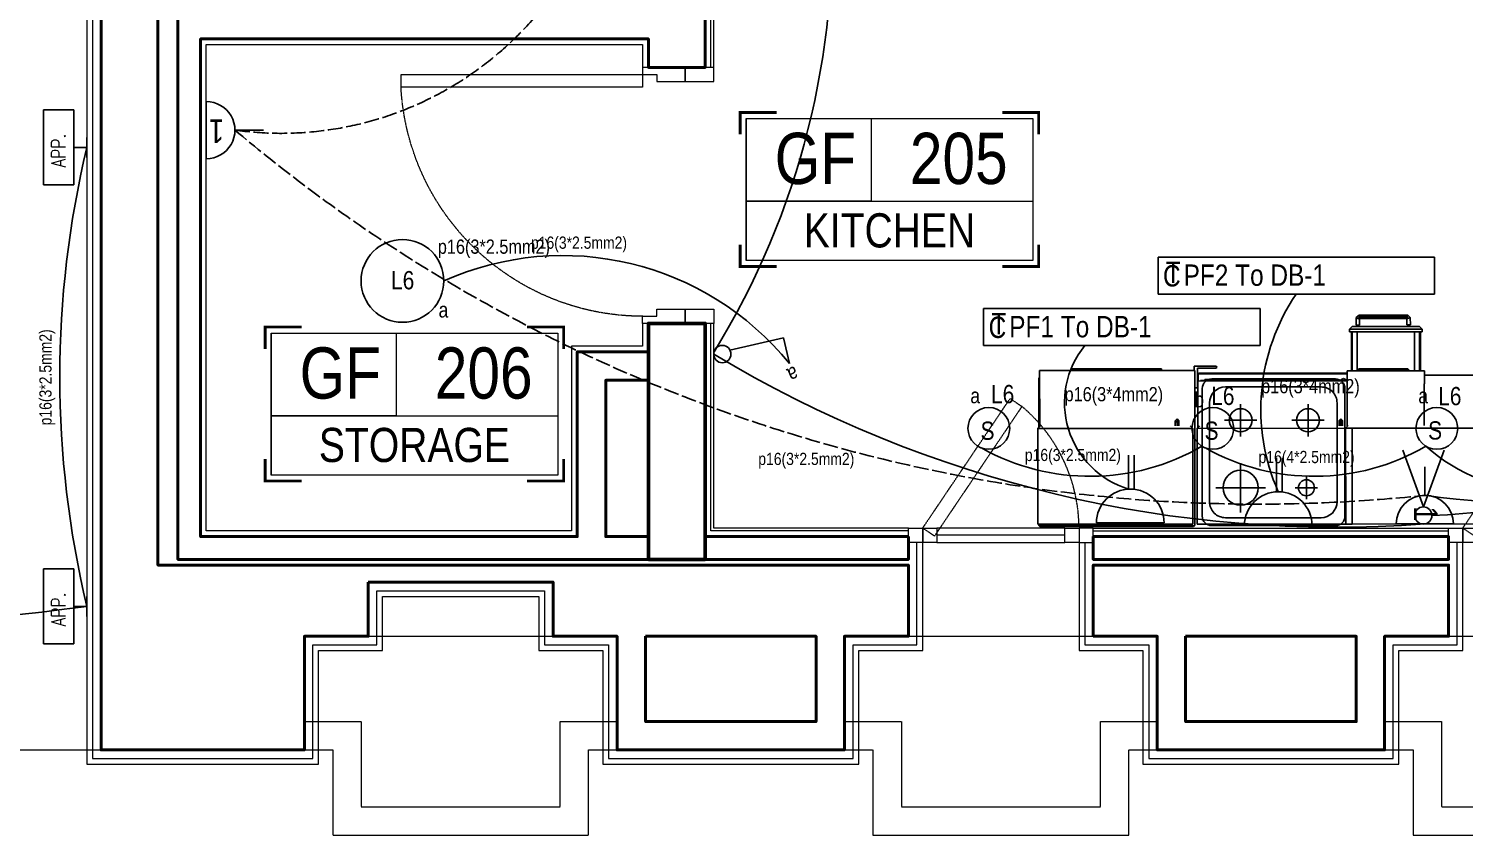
# Model space of a CAD drawing. Header units: inches. Extents: x 23642 to 146359, y -5490 to 33031.
# Drawn here: x 35380 to 41151, y 8618 to 11859 of the extents above; entities that cross this region are included whole.
import ezdxf
from ezdxf.enums import TextEntityAlignment as Align

# ---------------------------------------------------------------- set-up
doc = ezdxf.new("R2010")
doc.units = ezdxf.units.IN
doc.header["$LTSCALE"] = 5
doc.header["$MEASUREMENT"] = 0
for name, pattern in [('ACAD_ISO02W100', [15, 12, -3]), ('ELGO_LTYPE0', [0]), ('Hidden (½x)', [0.1875, 0.125, -0.0625])]:
    doc.linetypes.add(name, pattern=pattern)
for name, color, linetype, lineweight in [('00-glass', 140, 'Continuous', 15), ('00-marble', 105, 'Continuous', 20), ('00-PLASTER', 103, 'Continuous', 15), ('00-structure', 7, 'Continuous', 50), ('00-wall15-20', 30, 'Continuous', 40), ('00-wood', 35, 'Continuous', 18), ('00_Annotation', 231, 'Continuous', 15), ('_att-Text', 241, 'Continuous', 20), ('_hidden', 253, 'Hidden (½x)', 9)]:
    doc.layers.add(name, color=color, linetype=linetype, lineweight=lineweight)
for name, color, linetype in [('1power', 2, 'Continuous'), ('ESYALAR', 125, 'Continuous'), ('Lighting', 3, 'Continuous'), ('LowPower', 4, 'Continuous'), ('PENCERE', 3, 'Continuous'), ('Power', 2, 'Continuous')]:
    doc.layers.add(name, color=color, linetype=linetype)
doc.styles.add('ROMANC', font='romanc', dxfattribs={"height": 0.3})
doc.styles.add('ROMANS', font='')
doc.styles.add('STYLE5', font='', dxfattribs={"height": 20})
doc.styles.get('ROMANS').set_extended_font_data('Arial Narrow')
doc.styles.get('STYLE5').set_extended_font_data('Arial Narrow')

# ---------------------------------------------------------------- blocks, each defined once
blk = doc.blocks.new('small window kitchen')
at = {"layer": '00-glass'}
for points in [[(0, -50), (-50, -50), (-50, 0), (0, 0)], [(0, 0), (50, 0), (50, -50), (0, -50)], [(500, 0), (50, 0), (50, -50), (500, -50)], [(500, 0), (550, 0), (550, -50), (500, -50)], [(550, -50), (600, -50), (600, 0), (550, 0)]]:
    blk.add_lwpolyline(points, close=True, dxfattribs=at)
for points in [[(500, -25), (50, -25)], [(550, -50), (500, -50), (500, 0), (550, 0)]]:
    blk.add_lwpolyline(points, dxfattribs=at)
at = {"layer": '_hidden'}
blk.add_lwpolyline([(0, 0), (307.7, 455.9), (349.1, 427.9), (41.4, -28)], close=True, dxfattribs=at)
blk.add_arc((-12, -2.7), 562, 0.2746, 50.0217, dxfattribs=at)
blk = doc.blocks.new('door 900x150')
at = {"layer": '00-wood'}
for points in [[(70, 0), (70, 850), (25, 850), (25, 0)], [(0, 0), (25, 0), (25, -50), (50, -50), (50, -150), (0, -150)], [(900, 0), (875, 0), (875, -50), (850, -50), (850, -150), (900, -150)]]:
    blk.add_lwpolyline(points, close=True, dxfattribs=at)
at = {"layer": '_hidden'}
blk.add_arc((22.8, -0.9), 852.2, 0.0583, 86.8267, dxfattribs=at)
blk = doc.blocks.new('ROOM TAG')
at = {"layer": '00_Annotation', "lineweight": 25, "const_width": 10}
for points in [[(-332.6, 312.4), (-461.2, 312.4), (-461.2, 235.1)], [(460.5, 312.4), (589.1, 312.4), (589.1, 235.1)], [(-332.6, -229.2), (-461.2, -229.2), (-461.2, -152)], [(460.5, -229.2), (589.1, -229.2), (589.1, -152)]]:
    blk.add_lwpolyline(points, dxfattribs=at)
at = {"layer": '00_Annotation'}
blk.add_lwpolyline([(-440.2, 291.4), (568.1, 291.4), (568.1, -208.2), (-440.2, -208.2)], close=True, dxfattribs=at)
blk.add_lwpolyline([(-440.2, 291.4), (-440.2, -208.2)], dxfattribs=at)
at = {"layer": '_att-Text', "transparency": 33554687}
for points in [[(-440.2, 291.4), (568.1, 291.4)], [(-440.2, 0), (568.1, 0)]]:
    blk.add_lwpolyline(points, dxfattribs=at)
blk.add_lwpolyline([(-440.2, 291.4), (0, 291.4), (0, 0), (-440.2, 0)], close=True, dxfattribs=at)
at = {"layer": '00_Annotation', "style": 'STYLE5'}
for tag, height, p in [('FL', 180, (-196.6, 150.8)), ('#', 180, (307.8, 150.8)), ('NAME', 120, (64, -102.2))]:
    blk.add_attdef(tag, text='', height=height, dxfattribs=at).set_placement(p, align=Align.MIDDLE_CENTER)
blk = doc.blocks.new('rtert')
at = {"layer": 'Lighting'}
for p, q in [((-43692.4, 24985.5), (-43692.4, 25420.2)), ((-43692.4, 25420.2), (-43514.8, 25420.2)), ((-43514.8, 25420.2), (-43514.8, 24985.5)), ((-43767.5, 25202.8), (-43767.5, 25260.8)), ((-43767.5, 25202.8), (-43767.5, 25144.8)), ((-43692.4, 25202.8), (-43767.5, 25202.8)), ((-43514.8, 24985.5), (-43692.4, 24985.5))]:
    blk.add_line(p, q, dxfattribs=at)
at = {"layer": 'Lighting', "style": 'ROMANC', "width": 0.8}
blk.add_text('APP.', height=81.58, rotation=270, dxfattribs=at).set_placement((-43642.9, 25318.7))
blk = doc.blocks.new('A$C7B04210A')
at = {"layer": 'ESYALAR', "ltscale": 3}
for p, q in [((0, 41.79), (0, 3)), ((43, 44.79), (3, 44.79)), ((7.5, 42.5), (38.5, 42.5)), ((46, 3), (46, 41.79)), ((2.5, 37.5), (2.5, 7.5)), ((11.88, 40.5), (11.88, 24.99)), ((33.05, 37.82), (33.05, 27.67)), ((43.5, 7.5), (43.5, 37.5)), ((4.12, 32.75), (19.63, 32.75)), ((27.98, 32.75), (38.13, 32.75)), ((11.88, 15.64), (11.88, 8.59)), ((33.05, 16.67), (33.05, 6.52)), ((8.35, 12.11), (15.4, 12.11)), ((27.98, 11.59), (38.13, 11.59)), ((3, 0), (43, 0)), ((7.5, 2.5), (38.5, 2.5))]:
    blk.add_line(p, q, dxfattribs=at)
for centre, radius in [((11.89, 32.75), 5.5), ((33.07, 32.75), 3.6), ((11.88, 12.11), 2.5), ((33.07, 11.59), 3.6)]:
    blk.add_circle(centre, radius, dxfattribs=at)
for centre, radius, start, end in [((3, 41.79), 3, 90, 180), ((7.5, 37.5), 5, 90, 180), ((38.5, 37.5), 5, 360, 90), ((43, 41.79), 3, 0, 90), ((7.5, 7.5), 5, 180, 270), ((38.5, 7.5), 5, 270, 0), ((3, 3), 3, 180, 270), ((43, 3), 3, 270, 0)]:
    blk.add_arc(centre, radius, start, end, dxfattribs=at)
blk = doc.blocks.new('wqeqwe')
at = {"layer": '1power'}
for p, q in [((-123212.1, 15058.8), (-123212.1, 14786.9)), ((-123077, 14906.9), (-122940.2, 14906.9)), ((-123076.3, 14929.5), (-122940.2, 14929.5))]:
    blk.add_line(p, q, dxfattribs=at)
blk.add_arc((-123212.1, 14922.8), 136, 270, 90, dxfattribs=at)
blk = doc.blocks.new('A$C557123C3')
at = {"layer": 'Power'}
for p, q in [((230.3, 230.3), (0, 230.3)), ((115.1, 115.1), (115.1, 0))]:
    blk.add_line(p, q, dxfattribs=at)
blk.add_arc((115.1, 230.3), 115.1, 180, 0, dxfattribs=at)

msp = doc.modelspace()

# ---------------------------------------------------------------- linework, layer by layer
at = {"color": 0, "linetype": 'ELGO_LTYPE0'}
for p, q in [((40716.44255, 10697.86699), (40715.84087, 10667.66026)), ((40727.59128, 10708.2981), (40716.44255, 10697.86699)), ((40716.44255, 10697.86699), (40723.00093, 10694.88201)), ((40730.16219, 10701.45197), (40723.00093, 10694.88201)), ((40723.00093, 10694.88201), (40729.55785, 10691.89751)), ((40924.00771, 10708.33834), (40727.59128, 10708.2981)), ((40727.59128, 10708.2981), (40730.16219, 10701.45197)), ((40729.55785, 10691.89751), (40732.73308, 10694.60535)), ((40730.19802, 10667.6699), (40729.55785, 10691.89751)), ((40730.16219, 10701.45197), (40921.22222, 10701.58025)), ((40732.73308, 10694.60535), (40730.16219, 10701.45197)), ((40918.43575, 10694.82215), (40732.73308, 10694.60535)), ((40921.22222, 10701.58025), (40918.43575, 10694.82215)), ((40918.43575, 10694.82215), (40920.4015, 10692.71194)), ((40920.4015, 10692.71194), (40919.88996, 10668.36999)), ((40927.05107, 10695.47865), (40920.4015, 10692.71194)), ((40921.22222, 10701.58025), (40924.00771, 10708.33834)), ((40927.05107, 10695.47865), (40921.22222, 10701.58025)), ((40924.00771, 10708.33834), (40933.69868, 10698.24488)), ((40933.69868, 10698.24488), (40927.05107, 10695.47865)), ((40934.24759, 10668.37963), (40933.69868, 10698.24488)), ((40699.70721, 10661.60143), (40689.31445, 10651.20154)), ((40689.31445, 10651.20154), (40981.58035, 10651.39777)), ((40689.31445, 10651.20154), (40689.32147, 10640.75648)), ((40689.32147, 10640.75648), (40981.58736, 10640.95271)), ((40700.30435, 10637.59265), (40696.80755, 10637.5903)), ((40696.80755, 10637.5903), (40696.9104, 10484.39893)), ((40971.17363, 10661.7837), (40699.70721, 10661.60143)), ((40700.4072, 10484.40128), (40700.30222, 10640.76385)), ((40715.84087, 10667.66026), (40723.0192, 10667.66508)), ((40720.11904, 10485.4113), (40720.01473, 10640.77709)), ((40723.0192, 10667.66508), (40730.19802, 10667.6699)), ((40919.88996, 10668.36999), (40927.06926, 10668.37481)), ((40927.06926, 10668.37481), (40934.24759, 10668.37963)), ((40951.16481, 10484.56964), (40951.05983, 10640.93221)), ((40970.87829, 10484.58287), (40970.77331, 10640.94545)), ((40970.95287, 10484.58292), (40970.84789, 10640.9455)), ((40974.64269, 10637.77684), (40970.85002, 10637.77429)), ((40981.58035, 10651.39777), (40971.17363, 10661.7837)), ((40974.74554, 10484.58547), (40974.64269, 10637.77684)), ((40981.58736, 10640.95271), (40981.58035, 10651.39777)), ((39443.55464, 10457.47375), (39440.46823, 10453.8774)), ((39440.46823, 10453.8774), (39440.60013, 10257.42836)), ((39443.55464, 10457.47375), (39443.68332, 10457.47384)), ((39443.68342, 10457.32419), (39443.55464, 10457.47375)), ((40067.1663, 10485.551), (39443.66475, 10485.13189)), ((39443.66475, 10485.13189), (39443.81547, 10260.64462)), ((39443.69219, 10444.26604), (39443.6653, 10484.30716)), ((39752.43148, 10492.62477), (39570.87091, 10492.50287)), ((39570.87091, 10492.50287), (39570.8758, 10485.21729)), ((39933.99206, 10492.74667), (39752.43148, 10492.62477)), ((39752.43148, 10492.62477), (39899.44082, 10492.72347)), ((39933.99695, 10485.46159), (39933.99206, 10492.74667)), ((40065.00572, 10502.70356), (40153.60331, 10502.76304)), ((40065.01724, 10485.54955), (40065.00572, 10502.70356)), ((40067.58496, 9861.98219), (40067.1663, 10485.551)), ((40153.60858, 10494.90816), (40077.98629, 10494.85739)), ((40077.98629, 10494.85739), (40078.03921, 10416.02344)), ((40080.48598, 10472.09769), (40083.53017, 10474.70358)), ((40679.41489, 10472.49981), (40080.48598, 10472.09769)), ((40080.50555, 10442.9569), (40080.48598, 10472.09769)), ((40083.53017, 10474.70358), (40679.41314, 10475.10365)), ((40156.50069, 10448.86825), (40107.36662, 10448.83526)), ((40107.36662, 10448.83526), (40107.36926, 10444.90222)), ((40153.60331, 10502.76304), (40155.91169, 10499.24488)), ((40155.91169, 10499.24488), (40153.60858, 10494.90816)), ((40156.50333, 10444.93521), (40156.50069, 10448.86825)), ((40224.89094, 10448.32291), (40213.66355, 10448.31538)), ((40213.66355, 10448.31538), (40213.6658, 10444.97358)), ((40242.09175, 10448.33446), (40224.89094, 10448.32291)), ((40224.89094, 10448.32291), (40224.89319, 10444.98112)), ((40248.06564, 10448.33847), (40242.09175, 10448.33446)), ((40242.09175, 10448.33446), (40242.09399, 10444.99267)), ((40248.06788, 10444.99668), (40248.06564, 10448.33847)), ((40285.97623, 10448.36393), (40274.74884, 10448.35639)), ((40274.74884, 10448.35639), (40274.75108, 10445.0146)), ((40303.17702, 10448.37548), (40285.97623, 10448.36393)), ((40285.97623, 10448.36393), (40285.97847, 10445.02214)), ((40309.15044, 10448.37949), (40303.17702, 10448.37548)), ((40303.17702, 10448.37548), (40303.17926, 10445.03368)), ((40309.15268, 10445.03769), (40309.15044, 10448.37949)), ((40347.06102, 10448.40494), (40335.83364, 10448.3974)), ((40335.83364, 10448.3974), (40335.83588, 10445.05561)), ((40364.26182, 10448.41649), (40347.06102, 10448.40494)), ((40347.06102, 10448.40494), (40347.06327, 10445.06315)), ((40370.23523, 10448.4205), (40364.26182, 10448.41649)), ((40364.26182, 10448.41649), (40364.26406, 10445.0747)), ((40370.23747, 10445.07871), (40370.23523, 10448.4205)), ((40665.18019, 10452.72266), (40655.01048, 10447.69437)), ((40655.01048, 10447.69437), (40655.01211, 10445.26991)), ((40675.35713, 10447.70803), (40665.18019, 10452.72266)), ((40675.35876, 10445.28357), (40675.35713, 10447.70803)), ((40990.84914, 10484.59628), (40679.40691, 10484.38718)), ((40679.40691, 10484.38718), (40679.5551, 10263.66431)), ((40727.73615, 10492.53772), (40719.0537, 10484.4138)), ((40924.15257, 10492.57796), (40727.73615, 10492.53772)), ((40727.73615, 10492.53772), (40730.30705, 10485.69159)), ((40730.30705, 10485.69159), (40728.92117, 10484.42042)), ((40730.30705, 10485.69159), (40921.36708, 10485.81987)), ((40730.78412, 10484.42167), (40730.30705, 10485.69159)), ((40921.36708, 10485.81987), (40920.84297, 10484.54928)), ((40924.15257, 10492.57796), (40921.36708, 10485.81987)), ((40921.36708, 10485.81987), (40922.57967, 10484.55045)), ((40931.85443, 10484.55667), (40924.15257, 10492.57796)), ((40990.88424, 10432.3071), (40990.84914, 10484.59628)), ((41589.26106, 10466.57527), (40990.86151, 10466.17302)), ((39443.4081, 10433.26073), (39443.69938, 10433.55241)), ((39443.69957, 10433.26092), (39443.4081, 10433.26073)), ((39443.52419, 10260.35343), (39443.4081, 10433.26073)), ((40078.03921, 10416.02344), (40067.21303, 10415.94111)), ((40067.42105, 10381.25985), (40067.39776, 10415.9427)), ((40679.43446, 10443.35902), (40079.92258, 10442.95651)), ((40079.92258, 10442.95651), (40080.04766, 10256.66399)), ((40675.72287, 10445.28381), (40090.10656, 10444.89063)), ((40090.10656, 10444.89063), (40090.10785, 10442.96335)), ((40675.72416, 10443.35653), (40675.72287, 10445.28381)), ((40989.59094, 10425.29362), (40989.58623, 10432.30623)), ((40989.69924, 10263.99342), (40989.5896, 10427.28915)), ((40067.23632, 10381.25973), (40067.42105, 10381.25985)), ((39996.10895, 10290.64514), (39988.78069, 10283.80503)), ((39988.78069, 10283.80503), (39988.78509, 10277.25304)), ((39996.11593, 10280.2415), (39988.78509, 10277.25304)), ((39988.78509, 10277.25304), (39988.79443, 10263.34676)), ((40003.44688, 10283.81488), (39996.10895, 10290.64514)), ((39996.10895, 10290.64514), (39996.11593, 10280.2415)), ((39996.11593, 10280.2415), (40003.45128, 10277.26288)), ((39996.12727, 10263.35119), (39996.11593, 10280.2415)), ((40003.46061, 10263.35514), (40003.44688, 10283.81488)), ((40654.47808, 10291.08668), (40647.14932, 10284.24949)), ((40647.14932, 10284.24949), (40647.15372, 10277.69994)), ((40654.48506, 10280.68646), (40647.15372, 10277.69994)), ((40647.15372, 10277.69994), (40647.16316, 10263.64598)), ((40661.81551, 10284.25934), (40654.47808, 10291.08668)), ((40654.47808, 10291.08668), (40654.48506, 10280.68646)), ((40654.48506, 10280.68646), (40661.81991, 10277.70979)), ((40654.4965, 10263.64992), (40654.48506, 10280.68646)), ((40661.82935, 10263.65436), (40661.81551, 10284.25934)), ((39435.81292, 10252.63862), (39446.20665, 10263.03706)), ((40059.79071, 10252.99468), (39435.81292, 10252.63862)), ((39435.81292, 10252.63862), (39436.07139, 9867.66906)), ((40059.79071, 10252.99468), (40049.38498, 10263.3811)), ((40060.04914, 9868.088), (40059.79071, 10252.99468)), ((40076.31599, 10252.9273), (40086.7068, 10263.32622)), ((40700.29087, 10253.28337), (40076.31599, 10252.9273)), ((40076.57437, 9868.0986), (40076.31599, 10252.9273)), ((40673.85616, 10253.42013), (40684.24989, 10263.81904)), ((41297.83446, 10253.77619), (40673.85616, 10253.42013)), ((40673.85616, 10253.42013), (40674.11463, 9868.45056)), ((40700.54921, 9868.51754), (40700.29087, 10253.28337)), ((40674.11463, 9868.45056), (41298.09288, 9868.8695)), ((41277.56686, 9868.85572), (40695.75686, 9868.4651)), ((39436.07139, 9867.66906), (40060.04914, 9868.088)), ((39440.86559, 9862.04785), (39440.86181, 9867.67228)), ((39443.95682, 9858.45613), (39440.86559, 9862.04785)), ((39443.79183, 9861.72275), (39443.78784, 9867.67424)), ((39444.08331, 9861.72295), (39443.79183, 9861.72275)), ((39443.95682, 9858.45613), (39446.62584, 9861.56527)), ((40061.75743, 9858.87092), (39443.95682, 9858.45613)), ((39444.08341, 9861.56357), (39444.07931, 9867.67444)), ((40067.58496, 9861.98219), (39444.08341, 9861.56357)), ((40039.52312, 9868.07422), (39457.71313, 9867.68359)), ((39457.89688, 9867.68371), (39457.89714, 9867.29621)), ((39457.89714, 9867.29621), (40038.2239, 9867.68584)), ((40038.2239, 9867.68584), (40038.22364, 9868.07335)), ((40061.75743, 9858.87092), (40059.08424, 9861.97648)), ((40064.42595, 9861.98007), (40061.75743, 9858.87092)), ((40064.42595, 9861.98007), (40067.58496, 9861.98219)), ((40076.57437, 9868.0986), (40700.54921, 9868.51754)), ((40097.85687, 9868.11289), (40076.57437, 9868.0986)), ((40674.1146, 9868.49979), (40098.21319, 9868.11313)), ((40098.39695, 9868.11326), (40098.39721, 9867.72575))]:
    msp.add_line(p, q, dxfattribs=at)
at = {"layer": '00-glass'}
for points in [[(38973.45714, 9794.86078), (38916.31428, 9794.86078), (38916.31428, 9852.00364), (38973.45714, 9852.00364)], [(41144.88571, 9794.86078), (41087.74285, 9794.86078), (41087.74285, 9852.00364), (41144.88571, 9852.00364)]]:
    msp.add_lwpolyline(points, close=True, dxfattribs=at)
at = {"layer": '00-marble', "transparency": 33554687}
for points in [[(35270.6, 12474.86078), (35270.6, 12017.71793), (35613.45714, 12017.71793), (35613.45714, 8903.43221), (36544.88571, 8903.43221), (36544.88571, 9360.57507), (36802.02857, 9360.57507), (36802.02857, 9577.71793), (37430.6, 9577.71793), (37430.6, 9360.57507), (37687.74285, 9360.57507), (37687.74285, 8903.43221), (38716.31428, 8903.43221), (38716.31428, 9360.57507), (38973.45714, 9360.57507), (38973.45714, 9794.86078)], [(35293.45714, 12474.86078), (35293.45714, 12040.57507), (35636.31428, 12040.57507), (35636.31428, 8926.28935), (36522.02857, 8926.28935), (36522.02857, 9383.43221), (36779.17142, 9383.43221), (36779.17142, 9600.57507), (37453.45714, 9600.57507), (37453.45714, 9383.43221), (37710.6, 9383.43221), (37710.6, 8926.28935), (38693.45714, 8926.28935), (38693.45714, 9383.43221), (38950.6, 9383.43221), (38950.6, 9794.86078)], [(39602.02857, 9794.86078), (39602.02857, 9360.57507), (39859.17142, 9360.57507), (39859.17142, 8903.43221), (40887.74285, 8903.43221), (40887.74285, 9360.57507), (41144.88571, 9360.57507), (41144.88571, 9794.86078)], [(39624.88571, 9794.86078), (39624.88571, 9383.43221), (39882.02857, 9383.43221), (39882.02857, 8926.28935), (40864.88571, 8926.28935), (40864.88571, 9383.43221), (41122.02857, 9383.43221), (41122.02857, 9794.86078)]]:
    msp.add_lwpolyline(points, dxfattribs=at)
at = {"layer": '00-PLASTER', "transparency": 33554687}
for points in [[(38122.02857, 11703.43221), (38122.02857, 14126.28935)], [(38133.45714, 11703.43221), (38133.45714, 14126.28935)], [(37847.74285, 10674.86078), (37847.74285, 10583.43221), (37562.02857, 10583.43221), (37562.02857, 9840.57507), (36093.45714, 9840.57507), (36093.45714, 11794.86078), (37847.74285, 11794.86078), (37847.74285, 11703.43221)], [(38916.31428, 9840.57507), (38122.02857, 9840.57507), (38122.02857, 10674.86078)], [(38916.31428, 9852.00364), (38133.45714, 9852.00364), (38133.45714, 10674.86078)], [(39659.17142, 9852.00364), (41087.74285, 9852.00364)], [(39659.17142, 9840.57507), (41087.74285, 9840.57507)]]:
    msp.add_lwpolyline(points, dxfattribs=at)
at = {"layer": '00-structure'}
msp.add_lwpolyline([(37870.6, 9726.28935), (37870.6, 10674.86078), (38099.17142, 10674.86078), (38099.17142, 9726.28935)], close=True, dxfattribs=at)
at = {"layer": '00-wall15-20'}
for points in [[(38099.17142, 14103.43221), (38099.17142, 11703.43221), (37870.6, 11703.43221), (37870.6, 11817.71793), (36070.6, 11817.71793), (36070.6, 9817.71793), (37584.88571, 9817.71793), (37584.88571, 10560.57507), (37870.6, 10560.57507), (37870.6, 10446.28935), (37699.17142, 10446.28935), (37699.17142, 9817.71793), (37870.6, 9817.71793), (37870.6, 9726.28935), (37870.6, 9726.28935), (35979.17142, 9726.28935), (35979.17142, 12669.1465)], [(35299.17142, 12646.28935), (35442.02857, 12646.28935), (35442.02857, 12303.43221), (35899.17142, 12303.43221), (35899.17142, 9703.43221), (38916.31428, 9703.43221), (38916.31428, 9417.71793), (38659.17142, 9417.71793), (38659.17142, 8960.57507), (37744.88571, 8960.57507), (37744.88571, 9417.71793), (37487.74285, 9417.71793), (37487.74285, 9634.86078), (36744.88571, 9634.86078)], [(36744.88571, 9634.86078), (36744.88571, 9417.71793), (36487.74285, 9417.71793), (36487.74285, 8960.57507), (35670.6, 8960.57507), (35670.6, 9074.86078), (35670.6, 9074.86078), (35670.6, 9074.86078), (35670.6, 9074.86078), (35670.6, 12074.86078), (35327.74285, 12074.86078)]]:
    msp.add_lwpolyline(points, dxfattribs=at)
for points in [[(38916.31428, 9817.71793), (38099.17142, 9817.71793), (38099.17142, 9726.28935), (38916.31428, 9726.28935), (38916.31428, 9817.71793)], [(39659.17142, 9817.71793), (39659.17142, 9726.28935), (41087.74285, 9726.28935), (41087.74285, 9817.71793), (39659.17142, 9817.71793)], [(39659.17142, 9417.71793), (39659.17142, 9703.43221), (41087.74285, 9703.43221), (41087.74285, 9417.71793), (40830.6, 9417.71793), (40830.6, 8960.57507), (39916.31428, 8960.57507), (39916.31428, 9417.71793), (39659.17142, 9417.71793)], [(37859.17142, 9417.71793), (38544.88571, 9417.71793), (38544.88571, 9074.86078), (37859.17142, 9074.86078)], [(40030.6, 9417.71793), (40716.31428, 9417.71793), (40716.31428, 9074.86078), (40030.6, 9074.86078)]]:
    msp.add_lwpolyline(points, close=True, dxfattribs=at)
at = {"layer": '00-wood', "transparency": 33554687}
for points in [[(38019.17142, 11646.28935), (38133.45714, 11646.28935), (38133.45714, 11703.43221), (38019.17142, 11703.43221)], [(38019.17142, 10732.00364), (38133.45714, 10732.00364), (38133.45714, 10674.86078), (38019.17142, 10674.86078)]]:
    msp.add_lwpolyline(points, close=True, dxfattribs=at)
at = {"layer": '_hidden'}
for points in [[(36744.88571, 9417.71793), (37487.74285, 9417.71793)], [(38916.31428, 9417.71793), (39659.17142, 9417.71793)], [(41087.74285, 9417.71793), (41830.6, 9417.71793)], [(36487.74285, 9074.86078), (36716.31428, 9074.86078), (36716.31428, 8732.00364), (37516.31428, 8732.00364), (37516.31428, 9074.86078), (37744.88571, 9074.86078)], [(38659.17142, 9074.86078), (38887.74285, 9074.86078), (38887.74285, 8732.00364), (39687.74285, 8732.00364), (39687.74285, 9074.86078), (39916.31428, 9074.86078)], [(40830.6, 9074.86078), (41059.17142, 9074.86078), (41059.17142, 8732.00364), (41859.17142, 8732.00364), (41859.17142, 9074.86078), (42087.74285, 9074.86078)], [(32642.02857, 8960.57507), (35670.6, 8960.57507)], [(36487.74285, 8960.57507), (36602.02857, 8960.57507), (36602.02857, 8617.71793), (37630.6, 8617.71793), (37630.6, 8960.57507), (37744.88571, 8960.57507)], [(38659.17142, 8960.57507), (38773.45714, 8960.57507), (38773.45714, 8617.71793), (39802.02857, 8617.71793), (39802.02857, 8960.57507), (39916.31428, 8960.57507)], [(40830.6, 8960.57507), (40944.88571, 8960.57507), (40944.88571, 8617.71793), (41973.45714, 8617.71793), (41973.45714, 8960.57507), (42087.74285, 8960.57507)]]:
    msp.add_lwpolyline(points, dxfattribs=at)
at = {"layer": 'Lighting'}
for p, q in [((38198.82252, 10567.53331), (38414.38083, 10616.22056)), ((38414.38083, 10616.22056), (38437.69107, 10513.01667)), ((40986.36371, 9937.44791), (40903.46285, 10165.21616)), ((40986.36371, 9937.44791), (41069.26458, 10165.21616))]:
    msp.add_line(p, q, dxfattribs=at)
for points in [[(41020.7776, 9902.7754, 0.3560350202), (43687.91737, 12263.44984)], [(35613.45714, 11381.86206, 0.1179926845), (35613.45714, 9537.66962)], [(38437.69107, 10513.01667, 0.3396015944), (37048.28868, 10845.49068)], [(32699.17142, 9537.66962, 0.0666435595), (35613.45714, 9537.66962)]]:
    msp.add_lwpolyline(points, format="xyb", dxfattribs=at)
for centre, radius in [((36882.05715, 10845.49068), 166.23153), ((38168.13061, 10551.40084), 34.67347), ((39239.4789, 10252.70481), 83.95532), ((40139.9118, 10252.70481), 83.95532), ((41040.3447, 10252.70481), 83.95532), ((40986.10413, 9902.7754), 34.67347)]:
    msp.add_circle(centre, radius, dxfattribs=at)
for centre, radius, start, end in [((35415.07967, 12235.72899), 3194.21439, 328.363505881, 37.459328773), ((40636.56672, 14705.90597), 4850.30622, 238.930831685, 274.206262902), ((39646.97638, 10955.52337), 895.32497, 240.779322104, 300.113805378), ((40547.40928, 10955.52337), 895.32497, 240.779322104, 300.113805378), ((41455.09117, 10689.77875), 684.84983, 227.97452773, 311.344722589)]:
    msp.add_arc(centre, radius, start, end, dxfattribs=at)
at = {"layer": 'LowPower'}
for points in [[(44335.44225, 16532.00364, 0.1537179259), (30190.6, 10920.14066)], [(44335.44225, 16532.00364, 0.0954144386), (30190.6, 10920.14066)]]:
    msp.add_lwpolyline(points, format="xyb", dxfattribs=at)
at = {"layer": 'Power'}
for p, q in [((39919.5, 10941.5), (41031.09849, 10941.5)), ((39919.5, 10792.68313), (39919.5, 10941.5)), ((41031.09849, 10792.68313), (41031.09849, 10941.5)), ((41031.09849, 10792.68313), (39919.5, 10792.68313)), ((39218.5, 10734.5), (40330.09849, 10734.5)), ((39218.5, 10585.68313), (39218.5, 10734.5)), ((40330.09849, 10585.68313), (40330.09849, 10734.5)), ((40330.09849, 10585.68313), (39218.5, 10585.68313))]:
    msp.add_line(p, q, dxfattribs=at)
msp.add_lwpolyline([(40992.32316, 9983.80185, 0.4706168165), (43607.4532, 12298.12332, 0.1994046203), (44088.36524, 16416.866, 0.1313149363), (42258.92224, 16531.15171)], format="xyb", dxfattribs=at)
at = {"layer": 'Power', "linetype": 'ACAD_ISO02W100'}
for centre, radius, start, end in [((36394.47719, 12784.53324), 1346.06091, 262.062453265, 9.729630526), ((40321.38727, 16327.17887), 6378.76061, 229.852048607, 276.0376984)]:
    msp.add_arc(centre, radius, start, end, dxfattribs=at)
at = {"layer": 'Power'}
for centre, radius, start, end in [((41155.04257, 10330.24778), 822.12982, 145.772202006, 203.821813796), ((39906.87203, 10356.52554), 363.26993, 140.8894243, 253.136301911)]:
    msp.add_arc(centre, radius, start, end, dxfattribs=at)

# ---------------------------------------------------------------- block references
at = {"xscale": 0.6926406926408061, "yscale": 0.6926406926408061, "zscale": 0.6926406926408061, "rotation": 180}
for p in [(5298.2877, 28838.35678), (5298.2877, 26994.16434)]:
    msp.add_blockref('rtert', p, dxfattribs=at)
at = {"layer": '00-wall15-20', "xscale": 1.14285714285733, "yscale": 1.14285714285733, "zscale": 1.14285714285733}
for p in [(38973.45714, 9852.00364), (41144.88571, 9852.00364)]:
    msp.add_blockref('small window kitchen', p, dxfattribs=at)
at = {"layer": '00-wood', "xscale": -1.14285714285733, "yscale": 1.14285714285733, "zscale": 1.14285714285733, "rotation": 90}
msp.add_blockref('door 900x150', (37847.74285, 11703.43221), dxfattribs=at)
at = {"layer": '_att-Text', "transparency": 33554687, "xscale": 1.14285714285733, "yscale": 1.14285714285733, "zscale": 1.14285714285733}
for p, values in [((38766.76952, 11165.43105), {'#': '205', 'FL': 'GF', 'NAME': 'KITCHEN'}), ((36856.9669, 10303.03742), {'#': '206', 'FL': 'GF', 'NAME': 'STORAGE'})]:
    msp.add_blockref('ROOM TAG', p, dxfattribs=at).add_auto_attribs(values)
at = {"layer": 'PENCERE', "xscale": 12.81170115340585, "yscale": 12.81170115340585, "zscale": 12.81170115340585, "rotation": 89.99999999999999}
msp.add_blockref('A$C7B04210A', (40671.22308, 9861.95533), dxfattribs=at)
at = {"layer": 'Power'}
for name, p, rotation in [('A$C557123C3', (36323.7326, 11336.23125), 89.99999999999997), ('wqeqwe', (54730.94957, 133085.14755), 90.00000000000863), ('wqeqwe', (55325.7741, 133074.30301), 90.00000000000863), ('A$C557123C3', (41107.4606, 10098.93967), 180)]:
    msp.add_blockref(name, p, dxfattribs=dict(at, rotation=rotation))

# ---------------------------------------------------------------- texts
at = {"layer": 'Lighting', "style": 'ROMANS'}
for s, height, p in [('p16(3*2.5mm2)', 48.9220092, (37398.7238, 10974.77305)), ('L6', 73.383014, (36836.2014, 10811.61484)), ('a', 61.15251, (37027.42728, 10698.42804)), ('a', 61.15251, (39165.17003, 10353.70013)), ('L6', 73.383014, (39248.29133, 10353.95563)), ('b', 61.15251, (40065.60293, 10337.84886)), ('L6', 73.383014, (40133.4552, 10346.85158)), ('a', 61.15251, (40966.03583, 10353.70013)), ('L6', 73.383014, (41045.86981, 10345.91252)), ('S', 73.38301, (39206.28055, 10206.79669)), ('S', 73.38301, (40106.71345, 10206.79669)), ('S', 73.38301, (41005.57791, 10207.94445)), ('p16(3*2.5mm2)', 48.9220092, (39384.21224, 10121.69224)), ('p16(4*2.5mm2)', 48.9220092, (40323.64448, 10113.36773)), ('p16(3*2.5mm2)', 48.9220092, (38312.54309, 10105.73469))]:
    msp.add_text(s, height=height, dxfattribs=at).set_placement(p)
for s, height, rotation, p in [('p16(3*2.5mm2)', 48.9220092, 90, (35471.29116, 10264.85166)), ('a', 61.15251, 202.588082633, (38458.72453, 10504.74434))]:
    msp.add_text(s, height=height, rotation=rotation, dxfattribs=at).set_placement(p)
at = {"layer": 'Power', "style": 'ROMANS'}
for rotation, p in [(180, (36164.84837, 11494.94205)), (270, (40948.7498, 9940.05544))]:
    msp.add_text('1', height=95.18654, rotation=rotation, dxfattribs=at).set_placement(p)
for s, height, p in [('p16(3*2.5mm2)', 57.1119265, (37024.29138, 10954.62456)), ('C', 85.66789, (39939.56008, 10823.15418)), ('T', 85.66789, (39950.52827, 10837.54371)), ('PF2 To DB-1', 85.6678898, (40022.36462, 10825.78239)), ('C', 85.66789, (39238.56008, 10616.15418)), ('T', 85.66789, (39249.52827, 10630.54371)), ('PF1 To DB-1', 85.6678898, (39321.36462, 10618.78239)), ('p16(3*4mm2)', 57.1119265, (40334.11935, 10393.81723)), ('p16(3*4mm2)', 57.1119265, (39543.86665, 10361.6914))]:
    msp.add_text(s, height=height, dxfattribs=at).set_placement(p)

doc.saveas('drawing.dxf')
